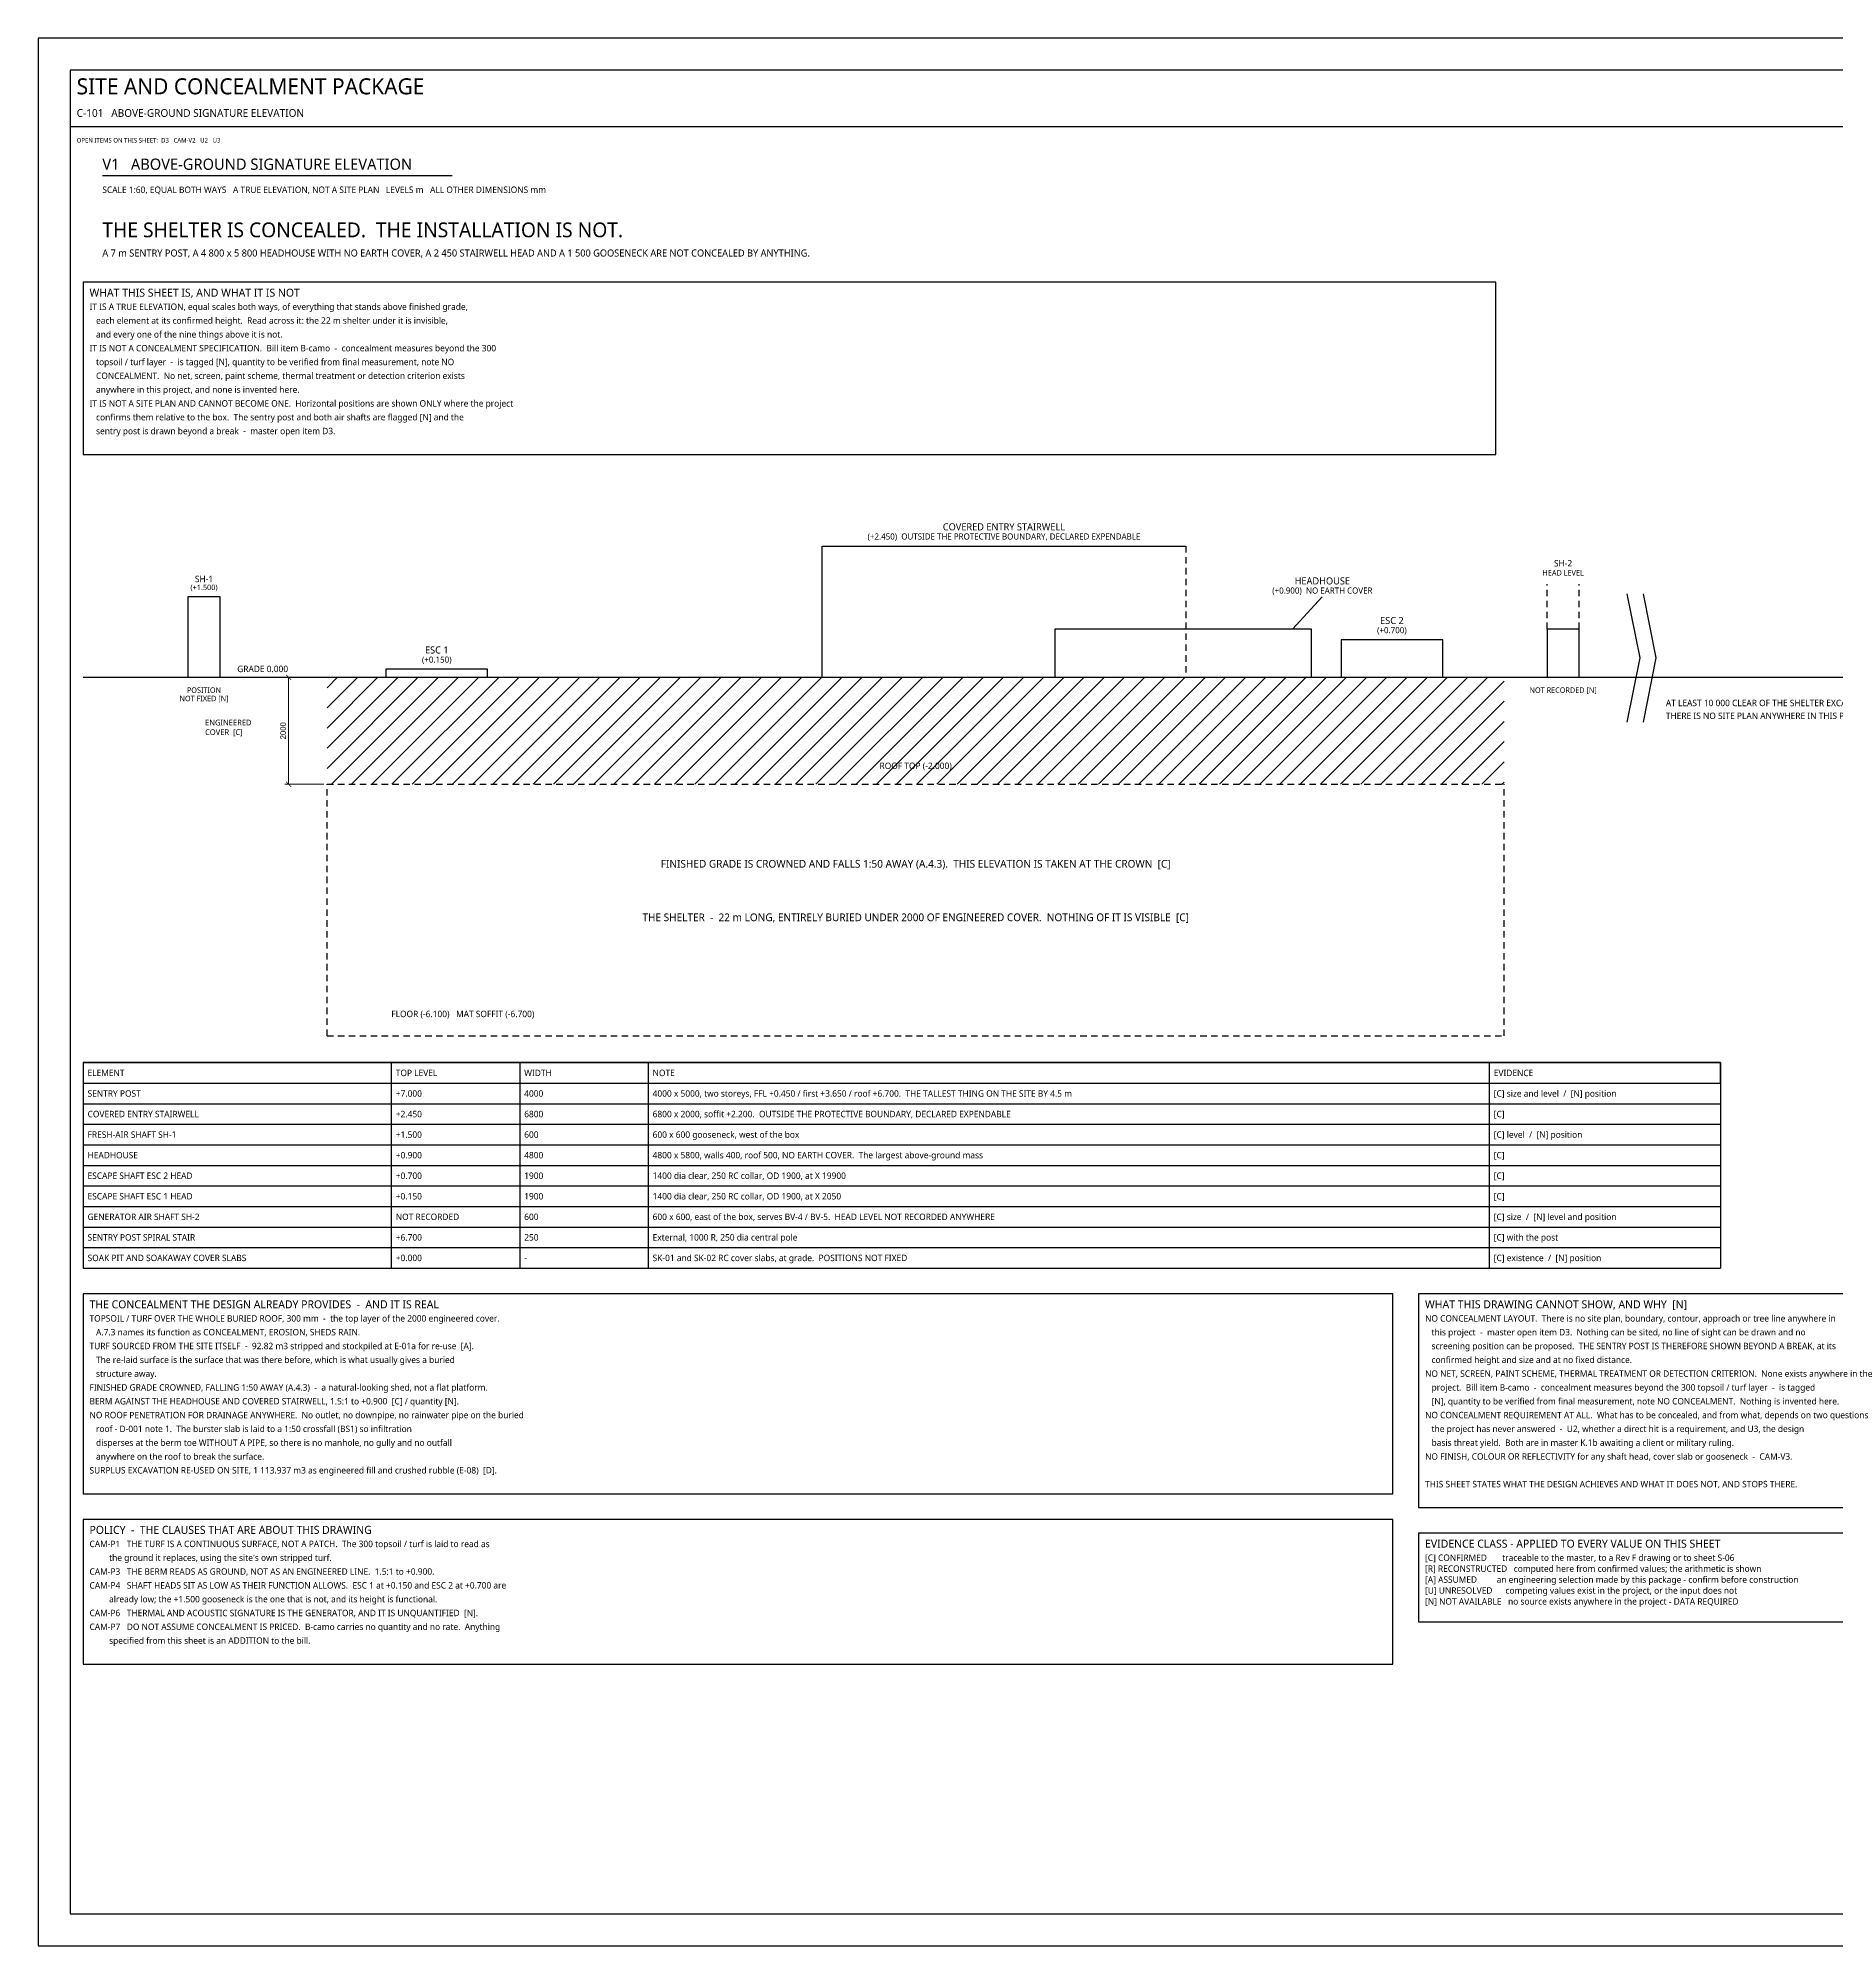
# Model space of a CAD drawing. Header units: millimetres. Extents: x 0 to 841, y 0 to 594.
# Drawn here: x 0 to 560, y 0 to 594 of the extents above; entities that cross this region are included whole.
import ezdxf
from ezdxf.enums import TextEntityAlignment as Align

# ---------------------------------------------------------------- set-up
doc = ezdxf.new("R2010")
doc.units = ezdxf.units.MM
for name, color, linetype in [('C-BURIED', 3, 'Continuous'), ('C-GRADE', 2, 'Continuous'), ('C-SIGNATURE', 1, 'Continuous'), ('M-DIM', 4, 'Continuous'), ('M-EXISTING', 8, 'Continuous'), ('M-FLAG', 1, 'Continuous'), ('M-TABLE', 7, 'Continuous'), ('M-TITLE', 7, 'Continuous'), ('S-CALLOUT', 2, 'Continuous'), ('S-DIM', 4, 'Continuous'), ('S-NOTE', 7, 'Continuous'), ('S-TEXT', 7, 'Continuous'), ('S-TITLE', 7, 'Continuous')]:
    doc.layers.add(name, color=color, linetype=linetype)
doc.styles.add('OpenSans', font='OpenSans-Regular.ttf')
doc.dimstyles.new('SC-DIM', dxfattribs={"dimtxt": 1.8, "dimasz": 1.6, "dimexe": 1.2, "dimexo": 1, "dimgap": 0.8, "dimtad": 1, "dimdec": 0, "dimblk": 'ARCHTICK', "dimcen": 2.5, "dimclrd": 4, "dimclre": 4, "dimclrt": 4, "dimazin": 3, "dimtfac": 1, "dimtmove": 0, "dimatfit": 3, "dimlwd": 13, "dimlwe": 13})

# ---------------------------------------------------------------- blocks, each defined once
blk = doc.blocks.new('_ARCHTICK')
at = {"color": 0, "linetype": 'BYBLOCK', "const_width": 0.15}
blk.add_lwpolyline([(-0.5, -0.5), (0.5, 0.5)], dxfattribs=at)

msp = doc.modelspace()

# ---------------------------------------------------------------- hatches: boundary and pattern name
at = {"layer": 'M-EXISTING'}
h = msp.add_hatch(dxfattribs=at)
h.set_pattern_fill('ANSI31', scale=1.4)
h.paths.add_polyline_path([(90, 361.667), (456.667, 361.667), (456.667, 395), (90, 395)])

# ---------------------------------------------------------------- linework, layer by layer
at = {"layer": 'C-BURIED'}
for p, q in [((90, 361.667), (92, 361.667)), ((90, 361.533), (90, 361.667)), ((90, 358.133), (90, 360.133)), ((90, 354.733), (90, 356.733)), ((93.4, 361.667), (95.4, 361.667)), ((96.8, 361.667), (98.8, 361.667)), ((100.2, 361.667), (102.2, 361.667)), ((103.6, 361.667), (105.6, 361.667)), ((107, 361.667), (109, 361.667)), ((110.4, 361.667), (112.4, 361.667)), ((113.8, 361.667), (115.8, 361.667)), ((117.2, 361.667), (119.2, 361.667)), ((120.6, 361.667), (122.6, 361.667)), ((124, 361.667), (126, 361.667)), ((127.4, 361.667), (129.4, 361.667)), ((130.8, 361.667), (132.8, 361.667)), ((134.2, 361.667), (136.2, 361.667)), ((137.6, 361.667), (139.6, 361.667)), ((141, 361.667), (143, 361.667)), ((144.4, 361.667), (146.4, 361.667)), ((147.8, 361.667), (149.8, 361.667)), ((151.2, 361.667), (153.2, 361.667)), ((154.6, 361.667), (156.6, 361.667)), ((158, 361.667), (160, 361.667)), ((161.4, 361.667), (163.4, 361.667)), ((164.8, 361.667), (166.8, 361.667)), ((168.2, 361.667), (170.2, 361.667)), ((171.6, 361.667), (173.6, 361.667)), ((175, 361.667), (177, 361.667)), ((178.4, 361.667), (180.4, 361.667)), ((181.8, 361.667), (183.8, 361.667)), ((185.2, 361.667), (187.2, 361.667)), ((188.6, 361.667), (190.6, 361.667)), ((192, 361.667), (194, 361.667)), ((195.4, 361.667), (197.4, 361.667)), ((198.8, 361.667), (200.8, 361.667)), ((202.2, 361.667), (204.2, 361.667)), ((205.6, 361.667), (207.6, 361.667)), ((209, 361.667), (211, 361.667)), ((212.4, 361.667), (214.4, 361.667)), ((215.8, 361.667), (217.8, 361.667)), ((219.2, 361.667), (221.2, 361.667)), ((222.6, 361.667), (224.6, 361.667)), ((226, 361.667), (228, 361.667)), ((229.4, 361.667), (231.4, 361.667)), ((232.8, 361.667), (234.8, 361.667)), ((236.2, 361.667), (238.2, 361.667)), ((239.6, 361.667), (241.6, 361.667)), ((243, 361.667), (245, 361.667)), ((246.4, 361.667), (248.4, 361.667)), ((249.8, 361.667), (251.8, 361.667)), ((253.2, 361.667), (255.2, 361.667)), ((256.6, 361.667), (258.6, 361.667)), ((260, 361.667), (262, 361.667)), ((263.4, 361.667), (265.4, 361.667)), ((266.8, 361.667), (268.8, 361.667)), ((270.2, 361.667), (272.2, 361.667)), ((273.6, 361.667), (275.6, 361.667)), ((277, 361.667), (279, 361.667)), ((280.4, 361.667), (282.4, 361.667)), ((283.8, 361.667), (285.8, 361.667)), ((287.2, 361.667), (289.2, 361.667)), ((290.6, 361.667), (292.6, 361.667)), ((294, 361.667), (296, 361.667)), ((297.4, 361.667), (299.4, 361.667)), ((300.8, 361.667), (302.8, 361.667)), ((304.2, 361.667), (306.2, 361.667)), ((307.6, 361.667), (309.6, 361.667)), ((311, 361.667), (313, 361.667)), ((314.4, 361.667), (316.4, 361.667)), ((317.8, 361.667), (319.8, 361.667)), ((321.2, 361.667), (323.2, 361.667)), ((324.6, 361.667), (326.6, 361.667)), ((328, 361.667), (330, 361.667)), ((331.4, 361.667), (333.4, 361.667)), ((334.8, 361.667), (336.8, 361.667)), ((338.2, 361.667), (340.2, 361.667)), ((341.6, 361.667), (343.6, 361.667)), ((345, 361.667), (347, 361.667)), ((348.4, 361.667), (350.4, 361.667)), ((351.8, 361.667), (353.8, 361.667)), ((355.2, 361.667), (357.2, 361.667)), ((358.6, 361.667), (360.6, 361.667)), ((362, 361.667), (364, 361.667)), ((365.4, 361.667), (367.4, 361.667)), ((368.8, 361.667), (370.8, 361.667)), ((372.2, 361.667), (374.2, 361.667)), ((375.6, 361.667), (377.6, 361.667)), ((379, 361.667), (381, 361.667)), ((382.4, 361.667), (384.4, 361.667)), ((385.8, 361.667), (387.8, 361.667)), ((389.2, 361.667), (391.2, 361.667)), ((392.6, 361.667), (394.6, 361.667)), ((396, 361.667), (398, 361.667)), ((399.4, 361.667), (401.4, 361.667)), ((402.8, 361.667), (404.8, 361.667)), ((406.2, 361.667), (408.2, 361.667)), ((409.6, 361.667), (411.6, 361.667)), ((413, 361.667), (415, 361.667)), ((416.4, 361.667), (418.4, 361.667)), ((419.8, 361.667), (421.8, 361.667)), ((423.2, 361.667), (425.2, 361.667)), ((426.6, 361.667), (428.6, 361.667)), ((430, 361.667), (432, 361.667)), ((433.4, 361.667), (435.4, 361.667)), ((436.8, 361.667), (438.8, 361.667)), ((440.2, 361.667), (442.2, 361.667)), ((443.6, 361.667), (445.6, 361.667)), ((447, 361.667), (449, 361.667)), ((450.4, 361.667), (452.4, 361.667)), ((453.8, 361.667), (455.8, 361.667)), ((456.667, 361.533), (456.667, 361.667)), ((456.667, 358.133), (456.667, 360.133)), ((456.667, 354.733), (456.667, 356.733)), ((90, 351.333), (90, 353.333)), ((456.667, 351.333), (456.667, 353.333)), ((90, 347.933), (90, 349.933)), ((90, 344.533), (90, 346.533)), ((456.667, 347.933), (456.667, 349.933)), ((456.667, 344.533), (456.667, 346.533)), ((90, 341.133), (90, 343.133)), ((90, 337.733), (90, 339.733)), ((456.667, 341.133), (456.667, 343.133)), ((456.667, 337.733), (456.667, 339.733)), ((90, 334.333), (90, 336.333)), ((90, 330.933), (90, 332.933)), ((456.667, 334.333), (456.667, 336.333)), ((456.667, 330.933), (456.667, 332.933)), ((90, 327.533), (90, 329.533)), ((456.667, 327.533), (456.667, 329.533)), ((90, 324.133), (90, 326.133)), ((90, 320.733), (90, 322.733)), ((456.667, 324.133), (456.667, 326.133)), ((456.667, 320.733), (456.667, 322.733)), ((90, 317.333), (90, 319.333)), ((90, 313.933), (90, 315.933)), ((456.667, 317.333), (456.667, 319.333)), ((456.667, 313.933), (456.667, 315.933)), ((90, 310.533), (90, 312.533)), ((90, 307.133), (90, 309.133)), ((456.667, 310.533), (456.667, 312.533)), ((456.667, 307.133), (456.667, 309.133)), ((90, 303.733), (90, 305.733)), ((456.667, 303.733), (456.667, 305.733)), ((90, 300.333), (90, 302.333)), ((90, 296.933), (90, 298.933)), ((456.667, 300.333), (456.667, 302.333)), ((456.667, 296.933), (456.667, 298.933)), ((90, 293.533), (90, 295.533)), ((90, 290.133), (90, 292.133)), ((456.667, 293.533), (456.667, 295.533)), ((456.667, 290.133), (456.667, 292.133)), ((90, 286.733), (90, 288.733)), ((90, 283.333), (90, 285.333)), ((456.667, 286.733), (456.667, 288.733)), ((456.667, 283.333), (456.667, 285.333)), ((90, 283.333), (92, 283.333)), ((93.4, 283.333), (95.4, 283.333)), ((96.8, 283.333), (98.8, 283.333)), ((100.2, 283.333), (102.2, 283.333)), ((103.6, 283.333), (105.6, 283.333)), ((107, 283.333), (109, 283.333)), ((110.4, 283.333), (112.4, 283.333)), ((113.8, 283.333), (115.8, 283.333)), ((117.2, 283.333), (119.2, 283.333)), ((120.6, 283.333), (122.6, 283.333)), ((124, 283.333), (126, 283.333)), ((127.4, 283.333), (129.4, 283.333)), ((130.8, 283.333), (132.8, 283.333)), ((134.2, 283.333), (136.2, 283.333)), ((137.6, 283.333), (139.6, 283.333)), ((141, 283.333), (143, 283.333)), ((144.4, 283.333), (146.4, 283.333)), ((147.8, 283.333), (149.8, 283.333)), ((151.2, 283.333), (153.2, 283.333)), ((154.6, 283.333), (156.6, 283.333)), ((158, 283.333), (160, 283.333)), ((161.4, 283.333), (163.4, 283.333)), ((164.8, 283.333), (166.8, 283.333)), ((168.2, 283.333), (170.2, 283.333)), ((171.6, 283.333), (173.6, 283.333)), ((175, 283.333), (177, 283.333)), ((178.4, 283.333), (180.4, 283.333)), ((181.8, 283.333), (183.8, 283.333)), ((185.2, 283.333), (187.2, 283.333)), ((188.6, 283.333), (190.6, 283.333)), ((192, 283.333), (194, 283.333)), ((195.4, 283.333), (197.4, 283.333)), ((198.8, 283.333), (200.8, 283.333)), ((202.2, 283.333), (204.2, 283.333)), ((205.6, 283.333), (207.6, 283.333)), ((209, 283.333), (211, 283.333)), ((212.4, 283.333), (214.4, 283.333)), ((215.8, 283.333), (217.8, 283.333)), ((219.2, 283.333), (221.2, 283.333)), ((222.6, 283.333), (224.6, 283.333)), ((226, 283.333), (228, 283.333)), ((229.4, 283.333), (231.4, 283.333)), ((232.8, 283.333), (234.8, 283.333)), ((236.2, 283.333), (238.2, 283.333)), ((239.6, 283.333), (241.6, 283.333)), ((243, 283.333), (245, 283.333)), ((246.4, 283.333), (248.4, 283.333)), ((249.8, 283.333), (251.8, 283.333)), ((253.2, 283.333), (255.2, 283.333)), ((256.6, 283.333), (258.6, 283.333)), ((260, 283.333), (262, 283.333)), ((263.4, 283.333), (265.4, 283.333)), ((266.8, 283.333), (268.8, 283.333)), ((270.2, 283.333), (272.2, 283.333)), ((273.6, 283.333), (275.6, 283.333)), ((277, 283.333), (279, 283.333)), ((280.4, 283.333), (282.4, 283.333)), ((283.8, 283.333), (285.8, 283.333)), ((287.2, 283.333), (289.2, 283.333)), ((290.6, 283.333), (292.6, 283.333)), ((294, 283.333), (296, 283.333)), ((297.4, 283.333), (299.4, 283.333)), ((300.8, 283.333), (302.8, 283.333)), ((304.2, 283.333), (306.2, 283.333)), ((307.6, 283.333), (309.6, 283.333)), ((311, 283.333), (313, 283.333)), ((314.4, 283.333), (316.4, 283.333)), ((317.8, 283.333), (319.8, 283.333)), ((321.2, 283.333), (323.2, 283.333)), ((324.6, 283.333), (326.6, 283.333)), ((328, 283.333), (330, 283.333)), ((331.4, 283.333), (333.4, 283.333)), ((334.8, 283.333), (336.8, 283.333)), ((338.2, 283.333), (340.2, 283.333)), ((341.6, 283.333), (343.6, 283.333)), ((345, 283.333), (347, 283.333)), ((348.4, 283.333), (350.4, 283.333)), ((351.8, 283.333), (353.8, 283.333)), ((355.2, 283.333), (357.2, 283.333)), ((358.6, 283.333), (360.6, 283.333)), ((362, 283.333), (364, 283.333)), ((365.4, 283.333), (367.4, 283.333)), ((368.8, 283.333), (370.8, 283.333)), ((372.2, 283.333), (374.2, 283.333)), ((375.6, 283.333), (377.6, 283.333)), ((379, 283.333), (381, 283.333)), ((382.4, 283.333), (384.4, 283.333)), ((385.8, 283.333), (387.8, 283.333)), ((389.2, 283.333), (391.2, 283.333)), ((392.6, 283.333), (394.6, 283.333)), ((396, 283.333), (398, 283.333)), ((399.4, 283.333), (401.4, 283.333)), ((402.8, 283.333), (404.8, 283.333)), ((406.2, 283.333), (408.2, 283.333)), ((409.6, 283.333), (411.6, 283.333)), ((413, 283.333), (415, 283.333)), ((416.4, 283.333), (418.4, 283.333)), ((419.8, 283.333), (421.8, 283.333)), ((423.2, 283.333), (425.2, 283.333)), ((426.6, 283.333), (428.6, 283.333)), ((430, 283.333), (432, 283.333)), ((433.4, 283.333), (435.4, 283.333)), ((436.8, 283.333), (438.8, 283.333)), ((440.2, 283.333), (442.2, 283.333)), ((443.6, 283.333), (445.6, 283.333)), ((447, 283.333), (449, 283.333)), ((450.4, 283.333), (452.4, 283.333)), ((453.8, 283.333), (455.8, 283.333))]:
    msp.add_line(p, q, dxfattribs=at)
at = {"layer": 'C-GRADE'}
for p in [(14, 395), (505, 395)]:
    msp.add_line(p, (700, 395), dxfattribs=at)
at = {"layer": 'C-SIGNATURE'}
for p, q in [((244.167, 395), (244.167, 435.833)), ((244.167, 435.833), (357.5, 435.833)), ((357.5, 435.833), (357.5, 433.833)), ((357.5, 432.433), (357.5, 430.433)), ((357.5, 429.033), (357.5, 427.033)), ((357.5, 425.633), (357.5, 423.633)), ((357.5, 422.233), (357.5, 420.233)), ((357.5, 418.833), (357.5, 416.833)), ((357.5, 415.433), (357.5, 413.433)), ((357.5, 412.033), (357.5, 410.033)), ((357.5, 408.633), (357.5, 406.633)), ((357.5, 405.233), (357.5, 403.233)), ((357.5, 401.833), (357.5, 399.833)), ((357.5, 398.433), (357.5, 396.433)), ((357.5, 395.033), (357.5, 395))]:
    msp.add_line(p, q, dxfattribs=at)
for points in [[(46.667, 395), (56.667, 395), (56.667, 420), (46.667, 420)], [(316.667, 395), (396.667, 395), (396.667, 410), (316.667, 410)], [(470, 395), (480, 395), (480, 410), (470, 410)], [(405.833, 395), (437.5, 395), (437.5, 406.667), (405.833, 406.667)], [(108.333, 395), (140, 395), (140, 397.5), (108.333, 397.5)]]:
    msp.add_lwpolyline(points, close=True, dxfattribs=at)
at = {"layer": 'M-FLAG'}
for p, q in [((470, 423.6), (470, 424)), ((470, 420.2), (470, 422.2)), ((480, 423.6), (480, 424)), ((480, 420.2), (480, 422.2)), ((470, 416.8), (470, 418.8)), ((480, 416.8), (480, 418.8)), ((470, 413.4), (470, 415.4)), ((470, 410), (470, 412)), ((480, 413.4), (480, 415.4)), ((480, 410), (480, 412))]:
    msp.add_line(p, q, dxfattribs=at)
for points in [[(495, 381), (499, 401), (495, 421)], [(500, 381), (504, 401), (500, 421)]]:
    msp.add_lwpolyline(points, dxfattribs=at)
at = {"layer": 'M-TABLE'}
for p, q in [((14, 275), (524, 275)), ((14, 275), (14, 211)), ((110, 275), (110, 211)), ((150, 275), (150, 211)), ((190, 275), (190, 211)), ((452, 275), (452, 211)), ((524, 275), (524, 211)), ((14, 262.2), (524, 262.2)), ((14, 255.8), (524, 255.8)), ((14, 249.4), (524, 249.4)), ((14, 243), (524, 243)), ((14, 236.6), (524, 236.6)), ((14, 230.2), (524, 230.2)), ((14, 223.8), (524, 223.8)), ((14, 217.4), (524, 217.4)), ((14, 211), (524, 211))]:
    msp.add_line(p, q, dxfattribs=at)
msp.add_lwpolyline([(14, 268.6), (524, 268.6), (524, 275), (14, 275)], close=True, dxfattribs=at)
at = {"layer": 'M-TITLE'}
msp.add_line((10, 566.5), (831, 566.5), dxfattribs=at)
at = {"layer": 'S-TITLE'}
msp.add_line((20, 551.2), (128.92, 551.2), dxfattribs=at)
for points in [[(0, 0), (841, 0), (841, 594), (0, 594)], [(10, 10), (831, 10), (831, 584), (10, 584)], [(14, 464.375), (454, 464.375), (454, 518), (14, 518)], [(14, 140.775), (422, 140.775), (422, 203), (14, 203)], [(430, 136.475), (831, 136.475), (831, 203), (430, 203)], [(14, 87.75), (422, 87.75), (422, 132.775), (14, 132.775)], [(430, 100.85), (598, 100.85), (598, 128.475), (430, 128.475)]]:
    msp.add_lwpolyline(points, close=True, dxfattribs=at)

# ---------------------------------------------------------------- texts
at = {"layer": 'C-BURIED', "style": 'OpenSans'}
for s, height, p in [('ROOF TOP (-2.000)', 2, (273.333, 365.833)), ('THE SHELTER  -  22 m LONG, ENTIRELY BURIED UNDER 2000 OF ENGINEERED COVER.  NOTHING OF IT IS VISIBLE  [C]', 2.4, (273.333, 318.333))]:
    msp.add_text(s, height=height, dxfattribs=at).set_placement(p, align=Align.BOTTOM_CENTER)
msp.add_text('FLOOR (-6.100)   MAT SOFFIT (-6.700)', height=2, dxfattribs=at).set_placement((110, 289.167))
at = {"layer": 'C-GRADE', "style": 'OpenSans'}
msp.add_text('GRADE 0.000', height=2, dxfattribs=at).set_placement((62, 396.6))
msp.add_text('FINISHED GRADE IS CROWNED AND FALLS 1:50 AWAY (A.4.3).  THIS ELEVATION IS TAKEN AT THE CROWN  [C]', height=2.4, dxfattribs=at).set_placement((273.333, 335), align=Align.BOTTOM_CENTER)
at = {"layer": 'C-SIGNATURE', "style": 'OpenSans'}
for s, height, p in [('(+2.450)  OUTSIDE THE PROTECTIVE BOUNDARY, DECLARED EXPENDABLE', 1.9, (300.833, 438.833)), ('COVERED ENTRY STAIRWELL', 2.2, (300.833, 441.833)), ('SH-2', 2, (475, 430.5)), ('(+1.500)', 1.7, (51.667, 423)), ('SH-1', 2, (51.667, 425.6)), ('(+0.900)  NO EARTH COVER', 1.9, (400, 422)), ('HEADHOUSE', 2.2, (400, 425)), ('(+0.700)', 1.9, (421.667, 409.667)), ('ESC 2', 2.2, (421.667, 412.667)), ('ESC 1', 2.2, (124.167, 403.5)), ('(+0.150)', 1.9, (124.167, 400.5))]:
    msp.add_text(s, height=height, dxfattribs=at).set_placement(p, align=Align.MIDDLE_CENTER)
at = {"layer": 'M-DIM', "style": 'OpenSans'}
for s, p in [('ENGINEERED', (52, 380)), ('COVER  [C]', (52, 377))]:
    msp.add_text(s, height=1.8, dxfattribs=at).set_placement(p)
at = {"layer": 'M-FLAG', "style": 'OpenSans'}
for s, height, p in [('OPEN ITEMS ON THIS SHEET:  D3   CAM-V2   U2   U3', 1.4, (12, 561.5)), ('THE SHELTER IS CONCEALED.  THE INSTALLATION IS NOT.', 4.6, (20, 532)), ('A 7 m SENTRY POST, A 4 800 x 5 800 HEADHOUSE WITH NO EARTH COVER, A 2 450 STAIRWELL HEAD AND A 1 500 GOOSENECK ARE NOT CONCEALED BY ANYTHING.', 2.2, (20, 526)), ('AT LEAST 10 000 CLEAR OF THE SHELTER EXCAVATION  -  A SITING RULE, NOT A POSITION.', 2, (507, 386)), ('THERE IS NO SITE PLAN ANYWHERE IN THIS PROJECT, MASTER OPEN ITEM D3  [C] / [N]', 2, (507, 382))]:
    msp.add_text(s, height=height, dxfattribs=at).set_placement(p)
for s, p in [('HEAD LEVEL', (475, 427.5)), ('NOT FIXED [N]', (51.667, 388.4)), ('POSITION', (51.667, 391)), ('NOT RECORDED [N]', (475, 391))]:
    msp.add_text(s, height=1.7, dxfattribs=at).set_placement(p, align=Align.MIDDLE_CENTER)
at = {"layer": 'M-TABLE', "style": 'OpenSans'}
for s, p in [('ELEMENT', (15.4, 270.8)), ('TOP LEVEL', (111.4, 270.8)), ('WIDTH', (151.4, 270.8)), ('NOTE', (191.4, 270.8)), ('EVIDENCE', (453.4, 270.8)), ('SENTRY POST', (15.4, 264.4)), ('+7.000', (111.4, 264.4)), ('4000', (151.4, 264.4)), ('4000 x 5000, two storeys, FFL +0.450 / first +3.650 / roof +6.700.  THE TALLEST THING ON THE SITE BY 4.5 m', (191.4, 264.4)), ('[C] size and level  /  [N] position', (453.4, 264.4)), ('COVERED ENTRY STAIRWELL', (15.4, 258)), ('+2.450', (111.4, 258)), ('6800', (151.4, 258)), ('6800 x 2000, soffit +2.200.  OUTSIDE THE PROTECTIVE BOUNDARY, DECLARED EXPENDABLE', (191.4, 258)), ('[C]', (453.4, 258)), ('FRESH-AIR SHAFT SH-1', (15.4, 251.6)), ('+1.500', (111.4, 251.6)), ('600', (151.4, 251.6)), ('600 x 600 gooseneck, west of the box', (191.4, 251.6)), ('[C] level  /  [N] position', (453.4, 251.6)), ('HEADHOUSE', (15.4, 245.2)), ('+0.900', (111.4, 245.2)), ('4800', (151.4, 245.2)), ('4800 x 5800, walls 400, roof 500, NO EARTH COVER.  The largest above-ground mass', (191.4, 245.2)), ('[C]', (453.4, 245.2)), ('ESCAPE SHAFT ESC 2 HEAD', (15.4, 238.8)), ('+0.700', (111.4, 238.8)), ('1900', (151.4, 238.8)), ('1400 dia clear, 250 RC collar, OD 1900, at X 19900', (191.4, 238.8)), ('[C]', (453.4, 238.8)), ('ESCAPE SHAFT ESC 1 HEAD', (15.4, 232.4)), ('+0.150', (111.4, 232.4)), ('1900', (151.4, 232.4)), ('1400 dia clear, 250 RC collar, OD 1900, at X 2050', (191.4, 232.4)), ('[C]', (453.4, 232.4)), ('GENERATOR AIR SHAFT SH-2', (15.4, 226)), ('NOT RECORDED', (111.4, 226)), ('600', (151.4, 226)), ('600 x 600, east of the box, serves BV-4 / BV-5.  HEAD LEVEL NOT RECORDED ANYWHERE', (191.4, 226)), ('[C] size  /  [N] level and position', (453.4, 226)), ('SENTRY POST SPIRAL STAIR', (15.4, 219.6)), ('+6.700', (111.4, 219.6)), ('250', (151.4, 219.6)), ('External, 1000 R, 250 dia central pole', (191.4, 219.6)), ('[C] with the post', (453.4, 219.6)), ('SOAK PIT AND SOAKAWAY COVER SLABS', (15.4, 213.2)), ('+0.000', (111.4, 213.2)), ('-', (151.4, 213.2)), ('SK-01 and SK-02 RC cover slabs, at grade.  POSITIONS NOT FIXED', (191.4, 213.2)), ('[C] existence  /  [N] position', (453.4, 213.2))]:
    msp.add_text(s, height=2, dxfattribs=at).set_placement(p)
at = {"layer": 'M-TITLE', "style": 'OpenSans'}
for s, height, p in [('SITE AND CONCEALMENT PACKAGE', 5, (12, 576.5)), ('C-101   ABOVE-GROUND SIGNATURE ELEVATION', 2.4, (12, 569.5))]:
    msp.add_text(s, height=height, dxfattribs=at).set_placement(p)
at = {"layer": 'S-NOTE', "style": 'OpenSans'}
for s, p in [('IT IS A TRUE ELEVATION, equal scales both ways, of everything that stands above finished grade,', (16, 509.375)), ('   each element at its confirmed height.  Read across it: the 22 m shelter under it is invisible,', (16, 505.075)), ('   and every one of the nine things above it is not.', (16, 500.775)), ('IT IS NOT A CONCEALMENT SPECIFICATION.  Bill item B-camo  -  concealment measures beyond the 300', (16, 496.475)), ('   topsoil / turf layer  -  is tagged [N], quantity to be verified from final measurement, note NO', (16, 492.175)), ('   CONCEALMENT.  No net, screen, paint scheme, thermal treatment or detection criterion exists', (16, 487.875)), ('IT IS NOT A SITE PLAN AND CANNOT BECOME ONE.  Horizontal positions are shown ONLY where the project', (16, 479.275)), ('   anywhere in this project, and none is invented here.', (16, 483.575)), ('   confirms them relative to the box.  The sentry post and both air shafts are flagged [N] and the', (16, 474.975)), ('   sentry post is drawn beyond a break  -  master open item D3.', (16, 470.675)), ('TOPSOIL / TURF OVER THE WHOLE BURIED ROOF, 300 mm  -  the top layer of the 2000 engineered cover.', (16, 194.375)), ('NO CONCEALMENT LAYOUT.  There is no site plan, boundary, contour, approach or tree line anywhere in', (432, 194.375)), ('   A.7.3 names its function as CONCEALMENT, EROSION, SHEDS RAIN.', (16, 190.075)), ('   this project  -  master open item D3.  Nothing can be sited, no line of sight can be drawn and no', (432, 190.075)), ('TURF SOURCED FROM THE SITE ITSELF  -  92.82 m3 stripped and stockpiled at E-01a for re-use  [A].', (16, 185.775)), ('   screening position can be proposed.  THE SENTRY POST IS THEREFORE SHOWN BEYOND A BREAK, at its', (432, 185.775)), ('   The re-laid surface is the surface that was there before, which is what usually gives a buried', (16, 181.475)), ('   structure away.', (16, 177.175)), ('NO NET, SCREEN, PAINT SCHEME, THERMAL TREATMENT OR DETECTION CRITERION.  None exists anywhere in the', (432, 177.175)), ('   confirmed height and size and at no fixed distance.', (432, 181.475)), ('FINISHED GRADE CROWNED, FALLING 1:50 AWAY (A.4.3)  -  a natural-looking shed, not a flat platform.', (16, 172.875)), ('   project.  Bill item B-camo  -  concealment measures beyond the 300 topsoil / turf layer  -  is tagged', (432, 172.875)), ('BERM AGAINST THE HEADHOUSE AND COVERED STAIRWELL, 1.5:1 to +0.900  [C] / quantity [N].', (16, 168.575)), ('NO ROOF PENETRATION FOR DRAINAGE ANYWHERE.  No outlet, no downpipe, no rainwater pipe on the buried', (16, 164.275)), ('NO CONCEALMENT REQUIREMENT AT ALL.  What has to be concealed, and from what, depends on two questions', (432, 164.275)), ('   [N], quantity to be verified from final measurement, note NO CONCEALMENT.  Nothing is invented here.', (432, 168.575)), ('   roof - D-001 note 1.  The burster slab is laid to a 1:50 crossfall (BS1) so infiltration', (16, 159.975)), ('   the project has never answered  -  U2, whether a direct hit is a requirement, and U3, the design', (432, 159.975)), ('   disperses at the berm toe WITHOUT A PIPE, so there is no manhole, no gully and no outfall', (16, 155.675)), ('   basis threat yield.  Both are in master K.1b awaiting a client or military ruling.', (432, 155.675)), ('SURPLUS EXCAVATION RE-USED ON SITE, 1 113.937 m3 as engineered fill and crushed rubble (E-08)  [D].', (16, 147.075)), ('   anywhere on the roof to break the surface.', (16, 151.375)), ('NO FINISH, COLOUR OR REFLECTIVITY for any shaft head, cover slab or gooseneck  -  CAM-V3.', (432, 151.375)), ('THIS SHEET STATES WHAT THE DESIGN ACHIEVES AND WHAT IT DOES NOT, AND STOPS THERE.', (432, 142.775)), ('CAM-P1   THE TURF IS A CONTINUOUS SURFACE, NOT A PATCH.  The 300 topsoil / turf is laid to read as', (16, 124.15)), ("         the ground it replaces, using the site's own stripped turf.", (16, 119.85)), ('[C] CONFIRMED       traceable to the master, to a Rev F drawing or to sheet S-06', (432, 119.85)), ('CAM-P3   THE BERM READS AS GROUND, NOT AS AN ENGINEERED LINE.  1.5:1 to +0.900.', (16, 115.55)), ('CAM-P4   SHAFT HEADS SIT AS LOW AS THEIR FUNCTION ALLOWS.  ESC 1 at +0.150 and ESC 2 at +0.700 are', (16, 111.25)), ('[R] RECONSTRUCTED   computed here from confirmed values; the arithmetic is shown', (432, 116.45)), ('[A] ASSUMED         an engineering selection made by this package - confirm before construction', (432, 113.05)), ('         already low; the +1.500 gooseneck is the one that is not, and its height is functional.', (16, 106.95)), ('[U] UNRESOLVED      competing values exist in the project, or the input does not', (432, 109.65)), ('[N] NOT AVAILABLE   no source exists anywhere in the project - DATA REQUIRED', (432, 106.25)), ('CAM-P6   THERMAL AND ACOUSTIC SIGNATURE IS THE GENERATOR, AND IT IS UNQUANTIFIED  [N].', (16, 102.65)), ('CAM-P7   DO NOT ASSUME CONCEALMENT IS PRICED.  B-camo carries no quantity and no rate.  Anything', (16, 98.35)), ('         specified from this sheet is an ADDITION to the bill.', (16, 94.05))]:
    msp.add_text(s, height=2, dxfattribs=at).set_placement(p)
at = {"layer": 'S-TEXT', "style": 'OpenSans'}
msp.add_text('SCALE 1:60, EQUAL BOTH WAYS   A TRUE ELEVATION, NOT A SITE PLAN   LEVELS m   ALL OTHER DIMENSIONS mm', height=2, dxfattribs=at).set_placement((20, 545.8))
at = {"layer": 'S-TITLE', "style": 'OpenSans'}
for s, height, p in [('V1   ABOVE-GROUND SIGNATURE ELEVATION', 3.5, (20, 553)), ('WHAT THIS SHEET IS, AND WHAT IT IS NOT', 2.5, (16, 513.5)), ('THE CONCEALMENT THE DESIGN ALREADY PROVIDES  -  AND IT IS REAL', 2.5, (16, 198.5)), ('WHAT THIS DRAWING CANNOT SHOW, AND WHY  [N]', 2.5, (432, 198.5)), ('POLICY  -  THE CLAUSES THAT ARE ABOUT THIS DRAWING', 2.5, (16, 128.275)), ('EVIDENCE CLASS - APPLIED TO EVERY VALUE ON THIS SHEET', 2.5, (432, 123.975))]:
    msp.add_text(s, height=height, dxfattribs=at).set_placement(p)

# ---------------------------------------------------------------- dimensions: what is measured, and where the dimension line sits
at = {"layer": 'S-DIM'}
msp.add_linear_dim(base=(78, 361.667), p1=(90, 361.667), p2=(90, 395), angle=90, dimstyle='SC-DIM', override={"dimlfac": 60}, dxfattribs=at).render()

# ---------------------------------------------------------------- leaders
at = {"layer": 'S-CALLOUT'}
msp.add_leader([(390.667, 410), (400, 420)], dimstyle='SC-DIM', dxfattribs=at)

doc.saveas('drawing.dxf')
